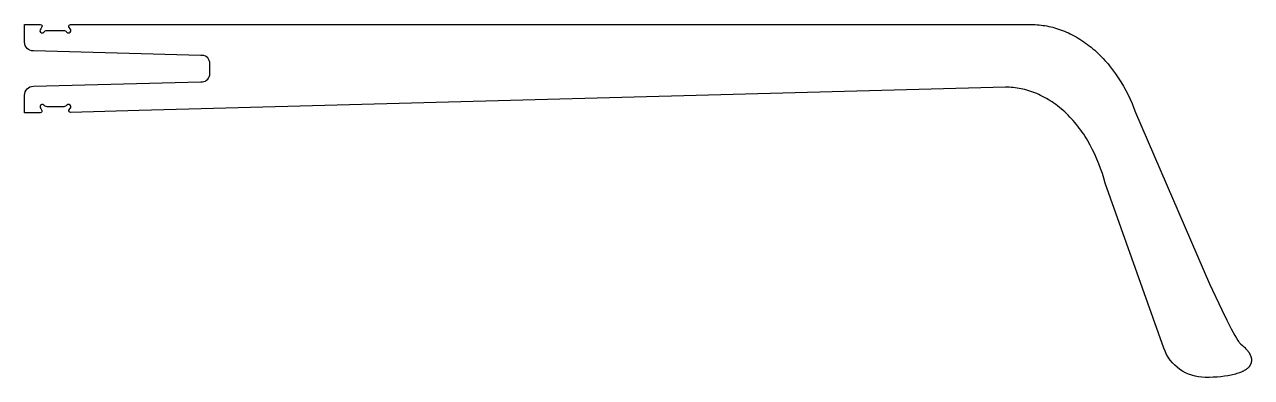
# Model space of a CAD drawing. Extents: x -6 to 133, y 126 to 166.
import ezdxf

# ---------------------------------------------------------------- set-up
doc = ezdxf.new("R2010")
doc.units = 0
doc.layers.add('DEFAULT', color=7, linetype='CONTINUOUS')

msp = doc.modelspace()

# ---------------------------------------------------------------- linework, layer by layer
at = {"layer": 'DEFAULT'}
msp.add_lwpolyline([(14, 159.51, 0.401941), (15, 160.25), (15, 161.75, 0.401941), (14, 162.5), (-5, 163.01, -0.414214), (-6, 164.01), (-6, 166), (-4.21, 166, -0.496226), (-4.02, 165.75), (-4.17, 165.51, 1.05728), (-3.81, 165.15, -0.213422), (-3.44, 165.32), (-1.56, 165.32, -0.213422), (-1.19, 165.15, 1.05728), (-0.83, 165.51), (-0.98, 165.75, -0.496226), (-0.79, 166), (108.2, 166), (108.41, 166), (108.62, 165.99), (108.84, 165.98), (109.05, 165.96), (109.27, 165.94), (109.49, 165.91), (109.71, 165.88), (109.93, 165.84), (110.15, 165.79), (110.37, 165.74), (110.59, 165.69), (110.81, 165.63), (111.03, 165.56), (111.26, 165.49), (111.48, 165.41), (111.7, 165.33), (111.92, 165.24), (112.15, 165.15), (112.37, 165.05), (112.59, 164.94), (112.81, 164.83), (113.03, 164.71), (113.25, 164.59), (113.46, 164.47), (113.68, 164.33), (113.89, 164.19), (114.11, 164.05), (114.32, 163.9), (114.53, 163.75), (114.74, 163.59), (114.94, 163.42), (115.15, 163.25), (115.35, 163.08), (115.55, 162.9), (115.74, 162.72), (115.94, 162.53), (116.13, 162.34), (116.32, 162.14), (116.5, 161.94), (116.69, 161.74), (116.87, 161.53), (117.04, 161.32), (117.38, 160.88), (117.71, 160.43), (118.03, 159.97), (118.33, 159.5), (118.61, 159.02), (118.88, 158.54), (119.13, 158.04), (119.37, 157.54), (119.59, 157.04), (119.8, 156.53), (119.98, 156.02), (128.39, 136.62), (129.77, 133.66), (130.34, 132.49), (130.84, 131.51), (131.25, 130.75), (131.43, 130.44), (131.59, 130.19), (131.66, 130.08), (131.72, 129.99), (131.76, 129.94), (131.79, 129.91), (131.81, 129.87), (131.84, 129.84), (131.87, 129.81), (131.88, 129.79), (131.89, 129.78), (131.9, 129.77), (131.92, 129.76), (131.93, 129.75), (131.94, 129.74), (131.95, 129.73), (131.96, 129.72), (131.97, 129.71), (131.98, 129.71), (131.99, 129.7), (132, 129.7), (132.01, 129.69), (132.02, 129.69), (132.11, 129.61), (132.2, 129.54), (132.29, 129.46), (132.37, 129.38), (132.45, 129.3), (132.53, 129.22), (132.6, 129.14), (132.67, 129.06), (132.73, 128.98), (132.76, 128.94), (132.79, 128.9), (132.82, 128.86), (132.84, 128.82), (132.87, 128.78), (132.89, 128.74), (132.92, 128.7), (132.94, 128.66), (132.96, 128.62), (132.98, 128.58), (133, 128.54), (133.01, 128.5), (133.03, 128.46), (133.04, 128.42), (133.06, 128.38), (133.07, 128.34), (133.08, 128.3), (133.09, 128.26), (133.1, 128.23), (133.11, 128.19), (133.12, 128.15), (133.12, 128.11), (133.12, 128.07), (133.13, 128.03), (133.13, 128), (133.13, 127.96), (133.13, 127.92), (133.13, 127.88), (133.12, 127.85), (133.12, 127.81), (133.11, 127.78), (133.11, 127.74), (133.1, 127.7), (133.09, 127.67), (133.08, 127.63), (133.07, 127.6), (133.06, 127.56), (133.05, 127.53), (133.03, 127.5), (133.02, 127.46), (133, 127.43), (132.98, 127.4), (132.96, 127.36), (132.94, 127.33), (132.92, 127.3), (132.9, 127.27), (132.89, 127.25), (132.88, 127.23), (132.86, 127.22), (132.85, 127.2), (132.83, 127.18), (132.82, 127.17), (132.79, 127.13), (132.76, 127.1), (132.72, 127.06), (132.68, 127.03), (132.64, 127), (132.6, 126.96), (132.56, 126.93), (132.52, 126.9), (132.47, 126.87), (132.42, 126.84), (132.37, 126.81), (132.32, 126.78), (132.26, 126.75), (132.21, 126.72), (132.15, 126.69), (132.09, 126.66), (132.03, 126.63), (131.9, 126.58), (131.77, 126.52), (131.62, 126.47), (131.47, 126.43), (131.32, 126.38), (131.15, 126.34), (130.99, 126.3), (130.81, 126.26), (130.63, 126.22), (130.44, 126.19), (130.06, 126.13), (129.65, 126.08), (129.23, 126.05), (128.79, 126.02), (128.35, 126.01), (127.89, 126, -0.317417), (123.18, 129.33), (116.54, 148.02), (116.39, 148.57), (116.22, 149.13), (116.03, 149.68), (115.83, 150.22), (115.61, 150.76), (115.37, 151.29), (115.12, 151.81), (114.85, 152.33), (114.56, 152.83), (114.42, 153.07), (114.26, 153.32), (114.11, 153.56), (113.95, 153.79), (113.78, 154.02), (113.61, 154.25), (113.44, 154.47), (113.27, 154.69), (113.09, 154.91), (112.91, 155.12), (112.73, 155.32), (112.54, 155.52), (112.35, 155.71), (112.16, 155.9), (111.96, 156.09), (111.76, 156.27), (111.56, 156.44), (111.36, 156.61), (111.15, 156.77), (110.94, 156.93), (110.73, 157.08), (110.52, 157.23), (110.31, 157.36), (110.09, 157.5), (109.88, 157.62), (109.66, 157.75), (109.44, 157.86), (109.22, 157.97), (109, 158.07), (108.78, 158.17), (108.56, 158.26), (108.33, 158.34), (108.11, 158.42), (107.89, 158.49), (107.67, 158.56), (107.44, 158.62), (107.22, 158.67), (107, 158.72), (106.77, 158.76), (106.55, 158.8), (106.33, 158.83), (106.11, 158.86), (105.89, 158.88), (105.67, 158.89), (105.45, 158.9), (105.23, 158.9), (7, 156.24), (-0.78, 156.03, -0.53334), (-0.97, 156.3), (-0.83, 156.5, 1.05728), (-1.19, 156.85, -0.213422), (-1.56, 156.69), (-3.44, 156.69, -0.213422), (-3.81, 156.85, 1.05728), (-4.17, 156.5), (-4.02, 156.26, -0.496226), (-4.21, 156.01), (-6, 156.01), (-6, 158, -0.414214), (-5, 159)], format="xyb", close=True, dxfattribs=at)

doc.saveas('drawing.dxf')
